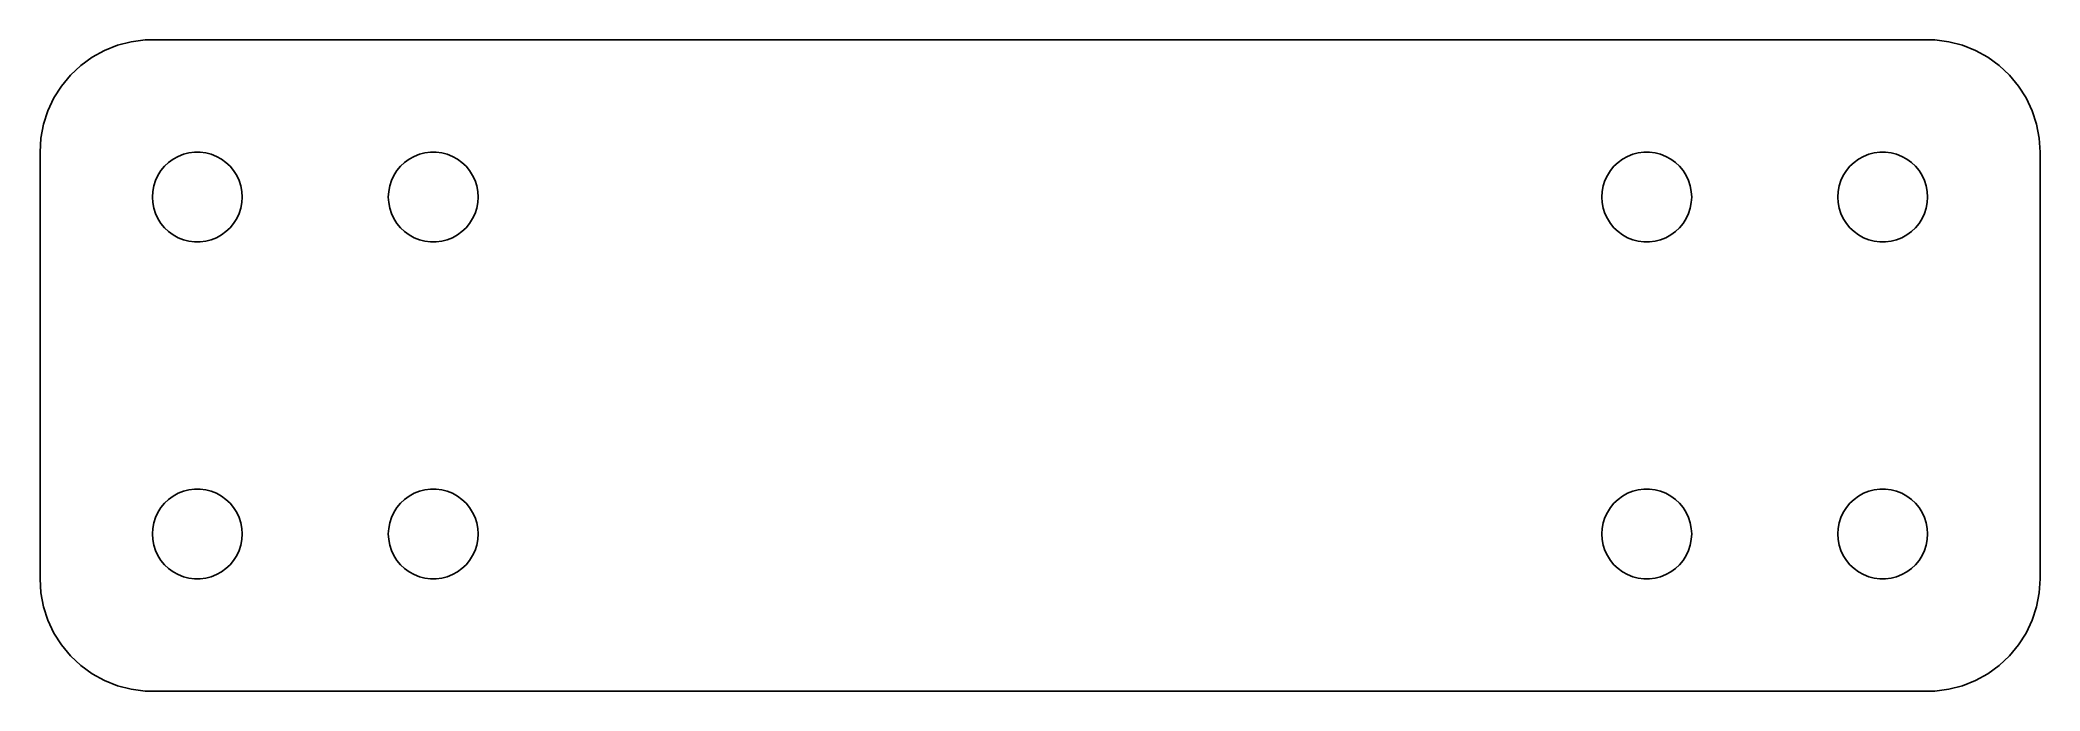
# Model space of a CAD drawing. Header units: metres. Extents: x -44.5 to 44.5, y -14.5 to 14.5.
import ezdxf

# ---------------------------------------------------------------- set-up
doc = ezdxf.new("R2010")
doc.units = ezdxf.units.M

msp = doc.modelspace()

# ---------------------------------------------------------------- linework, layer by layer
for p, q in [((-41.0451, 14.2553), (-41.6289, 14.0241)), ((-40.4369, 14.4114), (-41.0451, 14.2553)), ((-39.8139, 14.4901), (-40.4369, 14.4114)), ((39.8139, 14.4901), (-39.8139, 14.4901)), ((40.4369, 14.4114), (39.8139, 14.4901)), ((41.0451, 14.2553), (40.4369, 14.4114)), ((41.6289, 14.0241), (41.0451, 14.2553)), ((-42.6871, 13.3526), (-43.1448, 12.9227)), ((-42.1791, 13.7216), (-42.6871, 13.3526)), ((-41.6289, 14.0241), (-42.1791, 13.7216)), ((42.1791, 13.7216), (41.6289, 14.0241)), ((42.6871, 13.3526), (42.1791, 13.7216)), ((43.1448, 12.9227), (42.6871, 13.3526)), ((-43.1448, 12.9227), (-43.5451, 12.4389)), ((43.5451, 12.4389), (43.1448, 12.9227)), ((-43.8815, 11.9088), (-44.1489, 11.3406)), ((-43.5451, 12.4389), (-43.8815, 11.9088)), ((43.8815, 11.9088), (43.5451, 12.4389)), ((44.1489, 11.3406), (43.8815, 11.9088)), ((-44.3429, 10.7434), (-44.4606, 10.1267)), ((-44.1489, 11.3406), (-44.3429, 10.7434)), ((44.3429, 10.7434), (44.1489, 11.3406)), ((44.4606, 10.1267), (44.3429, 10.7434)), ((-44.4606, 10.1267), (-44.5, 9.5)), ((44.5, 9.5), (44.4606, 10.1267)), ((-44.5, 9.5), (-44.5, -9.5)), ((-38.9579, 8.86908), (-38.7748, 9.04102)), ((-38.7748, 9.04102), (-38.5717, 9.18864)), ((-38.5717, 9.18864), (-38.3515, 9.30965)), ((-38.3515, 9.30965), (-38.118, 9.4021)), ((-38.118, 9.4021), (-37.8748, 9.46457)), ((-37.8748, 9.46457), (-37.6256, 9.49605)), ((-37.6256, 9.49605), (-37.3744, 9.49605)), ((-37.3744, 9.49605), (-37.1252, 9.46457)), ((-37.1252, 9.46457), (-36.882, 9.4021)), ((-36.882, 9.4021), (-36.6484, 9.30965)), ((-36.6484, 9.30965), (-36.4283, 9.18864)), ((-36.4283, 9.18864), (-36.2251, 9.04102)), ((-36.2251, 9.04102), (-36.0421, 8.86908)), ((-28.4579, 8.86908), (-28.2748, 9.04102)), ((-28.2748, 9.04102), (-28.0716, 9.18864)), ((-28.0716, 9.18864), (-27.8515, 9.30965)), ((-27.8515, 9.30965), (-27.618, 9.4021)), ((-27.618, 9.4021), (-27.3748, 9.46457)), ((-27.3748, 9.46457), (-27.1256, 9.49605)), ((-27.1256, 9.49605), (-26.8744, 9.49605)), ((-26.8744, 9.49605), (-26.6252, 9.46457)), ((-26.6252, 9.46457), (-26.382, 9.4021)), ((-26.382, 9.4021), (-26.1484, 9.30965)), ((-26.1484, 9.30965), (-25.9283, 9.18864)), ((-25.9283, 9.18864), (-25.7251, 9.04102)), ((-25.7251, 9.04102), (-25.5421, 8.86908)), ((25.5421, 8.86908), (25.7251, 9.04102)), ((25.7251, 9.04102), (25.9283, 9.18864)), ((25.9283, 9.18864), (26.1484, 9.30965)), ((26.1484, 9.30965), (26.382, 9.4021)), ((26.382, 9.4021), (26.6252, 9.46457)), ((26.6252, 9.46457), (26.8744, 9.49605)), ((26.8744, 9.49605), (27.1256, 9.49605)), ((27.1256, 9.49605), (27.3748, 9.46457)), ((27.3748, 9.46457), (27.618, 9.4021)), ((27.618, 9.4021), (27.8515, 9.30965)), ((27.8515, 9.30965), (28.0716, 9.18864)), ((28.0716, 9.18864), (28.2748, 9.04102)), ((28.2748, 9.04102), (28.4579, 8.86908)), ((36.0421, 8.86908), (36.2251, 9.04102)), ((36.2251, 9.04102), (36.4283, 9.18864)), ((36.4283, 9.18864), (36.6484, 9.30965)), ((36.6484, 9.30965), (36.882, 9.4021)), ((36.882, 9.4021), (37.1252, 9.46457)), ((37.1252, 9.46457), (37.3744, 9.49605)), ((37.3744, 9.49605), (37.6256, 9.49605)), ((37.6256, 9.49605), (37.8748, 9.46457)), ((37.8748, 9.46457), (38.118, 9.4021)), ((38.118, 9.4021), (38.3515, 9.30965)), ((38.3515, 9.30965), (38.5717, 9.18864)), ((38.5717, 9.18864), (38.7748, 9.04102)), ((38.7748, 9.04102), (38.9579, 8.86908)), ((44.5, -9.5), (44.5, 9.5)), ((-39.4372, 7.99738), (-39.3595, 8.23624)), ((-39.3595, 8.23624), (-39.2526, 8.4635)), ((-39.2526, 8.4635), (-39.118, 8.67557)), ((-39.118, 8.67557), (-38.9579, 8.86908)), ((-36.0421, 8.86908), (-35.882, 8.67557)), ((-35.882, 8.67557), (-35.7474, 8.4635)), ((-35.7474, 8.4635), (-35.6404, 8.23624)), ((-35.6404, 8.23624), (-35.5628, 7.99738)), ((-28.9372, 7.99738), (-28.8595, 8.23624)), ((-28.8595, 8.23624), (-28.7526, 8.4635)), ((-28.7526, 8.4635), (-28.618, 8.67557)), ((-28.618, 8.67557), (-28.4579, 8.86908)), ((-25.5421, 8.86908), (-25.382, 8.67557)), ((-25.382, 8.67557), (-25.2474, 8.4635)), ((-25.2474, 8.4635), (-25.1404, 8.23624)), ((-25.1404, 8.23624), (-25.0628, 7.99738)), ((25.0628, 7.99738), (25.1404, 8.23624)), ((25.1404, 8.23624), (25.2474, 8.4635)), ((25.2474, 8.4635), (25.382, 8.67557)), ((25.382, 8.67557), (25.5421, 8.86908)), ((28.4579, 8.86908), (28.618, 8.67557)), ((28.618, 8.67557), (28.7526, 8.4635)), ((28.7526, 8.4635), (28.8595, 8.23624)), ((28.8595, 8.23624), (28.9372, 7.99738)), ((35.5628, 7.99738), (35.6404, 8.23624)), ((35.6404, 8.23624), (35.7474, 8.4635)), ((35.7474, 8.4635), (35.882, 8.67557)), ((35.882, 8.67557), (36.0421, 8.86908)), ((38.9579, 8.86908), (39.118, 8.67557)), ((39.118, 8.67557), (39.2526, 8.4635)), ((39.2526, 8.4635), (39.3595, 8.23624)), ((39.3595, 8.23624), (39.4372, 7.99738)), ((-39.5, 7.5), (-39.4842, 7.75066)), ((-39.4842, 7.24933), (-39.5, 7.5)), ((-39.4842, 7.75066), (-39.4372, 7.99738)), ((-39.4372, 7.00261), (-39.4842, 7.24933)), ((-35.5628, 7.99738), (-35.5158, 7.75066)), ((-35.5158, 7.24933), (-35.5628, 7.00261)), ((-35.5158, 7.75066), (-35.5, 7.5)), ((-35.5, 7.5), (-35.5158, 7.24933)), ((-29, 7.5), (-28.9842, 7.75066)), ((-28.9842, 7.24933), (-29, 7.5)), ((-28.9842, 7.75066), (-28.9372, 7.99738)), ((-28.9372, 7.00261), (-28.9842, 7.24933)), ((-25.0628, 7.99738), (-25.0158, 7.75066)), ((-25.0158, 7.24933), (-25.0628, 7.00261)), ((-25.0158, 7.75066), (-25, 7.5)), ((-25, 7.5), (-25.0158, 7.24933)), ((25, 7.5), (25.0158, 7.75066)), ((25.0158, 7.24933), (25, 7.5)), ((25.0158, 7.75066), (25.0628, 7.99738)), ((25.0628, 7.00261), (25.0158, 7.24933)), ((28.9372, 7.99738), (28.9842, 7.75066)), ((28.9842, 7.24933), (28.9372, 7.00261)), ((28.9842, 7.75066), (29, 7.5)), ((29, 7.5), (28.9842, 7.24933)), ((35.5, 7.5), (35.5158, 7.75066)), ((35.5158, 7.24933), (35.5, 7.5)), ((35.5158, 7.75066), (35.5628, 7.99738)), ((35.5628, 7.00261), (35.5158, 7.24933)), ((39.4372, 7.99738), (39.4842, 7.75066)), ((39.4842, 7.24933), (39.4372, 7.00261)), ((39.4842, 7.75066), (39.5, 7.5)), ((39.5, 7.5), (39.4842, 7.24933)), ((-39.3595, 6.76375), (-39.4372, 7.00261)), ((-39.2526, 6.53648), (-39.3595, 6.76375)), ((-39.118, 6.32442), (-39.2526, 6.53648)), ((-38.9579, 6.13091), (-39.118, 6.32442)), ((-35.882, 6.32442), (-36.0421, 6.13091)), ((-35.7474, 6.53648), (-35.882, 6.32442)), ((-35.6404, 6.76375), (-35.7474, 6.53648)), ((-35.5628, 7.00261), (-35.6404, 6.76375)), ((-28.8595, 6.76375), (-28.9372, 7.00261)), ((-28.7526, 6.53648), (-28.8595, 6.76375)), ((-28.618, 6.32442), (-28.7526, 6.53648)), ((-28.4579, 6.13091), (-28.618, 6.32442)), ((-25.382, 6.32442), (-25.5421, 6.13091)), ((-25.2474, 6.53648), (-25.382, 6.32442)), ((-25.1404, 6.76375), (-25.2474, 6.53648)), ((-25.0628, 7.00261), (-25.1404, 6.76375)), ((25.1404, 6.76375), (25.0628, 7.00261)), ((25.2474, 6.53648), (25.1404, 6.76375)), ((25.382, 6.32442), (25.2474, 6.53648)), ((25.5421, 6.13091), (25.382, 6.32442)), ((28.618, 6.32442), (28.4579, 6.13091)), ((28.7526, 6.53648), (28.618, 6.32442)), ((28.8595, 6.76375), (28.7526, 6.53648)), ((28.9372, 7.00261), (28.8595, 6.76375)), ((35.6404, 6.76375), (35.5628, 7.00261)), ((35.7474, 6.53648), (35.6404, 6.76375)), ((35.882, 6.32442), (35.7474, 6.53648)), ((36.0421, 6.13091), (35.882, 6.32442)), ((39.118, 6.32442), (38.9579, 6.13091)), ((39.2526, 6.53648), (39.118, 6.32442)), ((39.3595, 6.76375), (39.2526, 6.53648)), ((39.4372, 7.00261), (39.3595, 6.76375)), ((-38.7748, 5.95897), (-38.9579, 6.13091)), ((-38.5717, 5.81134), (-38.7748, 5.95897)), ((-38.3515, 5.69034), (-38.5717, 5.81134)), ((-38.118, 5.59789), (-38.3515, 5.69034)), ((-37.8748, 5.53542), (-38.118, 5.59789)), ((-37.6256, 5.50394), (-37.8748, 5.53542)), ((-37.3744, 5.50394), (-37.6256, 5.50394)), ((-37.1252, 5.53542), (-37.3744, 5.50394)), ((-36.882, 5.59789), (-37.1252, 5.53542)), ((-36.6484, 5.69034), (-36.882, 5.59789)), ((-36.4283, 5.81134), (-36.6484, 5.69034)), ((-36.2251, 5.95897), (-36.4283, 5.81134)), ((-36.0421, 6.13091), (-36.2251, 5.95897)), ((-28.2748, 5.95897), (-28.4579, 6.13091)), ((-28.0716, 5.81134), (-28.2748, 5.95897)), ((-27.8515, 5.69034), (-28.0716, 5.81134)), ((-27.618, 5.59789), (-27.8515, 5.69034)), ((-27.3748, 5.53542), (-27.618, 5.59789)), ((-27.1256, 5.50394), (-27.3748, 5.53542)), ((-26.8744, 5.50394), (-27.1256, 5.50394)), ((-26.6252, 5.53542), (-26.8744, 5.50394)), ((-26.382, 5.59789), (-26.6252, 5.53542)), ((-26.1484, 5.69034), (-26.382, 5.59789)), ((-25.9283, 5.81134), (-26.1484, 5.69034)), ((-25.7251, 5.95897), (-25.9283, 5.81134)), ((-25.5421, 6.13091), (-25.7251, 5.95897)), ((25.7251, 5.95897), (25.5421, 6.13091)), ((25.9283, 5.81134), (25.7251, 5.95897)), ((26.1484, 5.69034), (25.9283, 5.81134)), ((26.382, 5.59789), (26.1484, 5.69034)), ((26.6252, 5.53542), (26.382, 5.59789)), ((26.8744, 5.50394), (26.6252, 5.53542)), ((27.1256, 5.50394), (26.8744, 5.50394)), ((27.3748, 5.53542), (27.1256, 5.50394)), ((27.618, 5.59789), (27.3748, 5.53542)), ((27.8515, 5.69034), (27.618, 5.59789)), ((28.0716, 5.81134), (27.8515, 5.69034)), ((28.2748, 5.95897), (28.0716, 5.81134)), ((28.4579, 6.13091), (28.2748, 5.95897)), ((36.2251, 5.95897), (36.0421, 6.13091)), ((36.4283, 5.81134), (36.2251, 5.95897)), ((36.6484, 5.69034), (36.4283, 5.81134)), ((36.882, 5.59789), (36.6484, 5.69034)), ((37.1252, 5.53542), (36.882, 5.59789)), ((37.3744, 5.50394), (37.1252, 5.53542)), ((37.6256, 5.50394), (37.3744, 5.50394)), ((37.8748, 5.53542), (37.6256, 5.50394)), ((38.118, 5.59789), (37.8748, 5.53542)), ((38.3515, 5.69034), (38.118, 5.59789)), ((38.5717, 5.81134), (38.3515, 5.69034)), ((38.7748, 5.95897), (38.5717, 5.81134)), ((38.9579, 6.13091), (38.7748, 5.95897)), ((-39.118, -6.32442), (-38.9579, -6.13091)), ((-38.9579, -6.13091), (-38.7748, -5.95897)), ((-38.7748, -5.95897), (-38.5717, -5.81134)), ((-38.5717, -5.81134), (-38.3515, -5.69034)), ((-38.3515, -5.69034), (-38.118, -5.59789)), ((-38.118, -5.59789), (-37.8748, -5.53542)), ((-37.8748, -5.53542), (-37.6256, -5.50394)), ((-37.6256, -5.50394), (-37.3744, -5.50394)), ((-37.3744, -5.50394), (-37.1252, -5.53542)), ((-37.1252, -5.53542), (-36.882, -5.59789)), ((-36.882, -5.59789), (-36.6484, -5.69034)), ((-36.6484, -5.69034), (-36.4283, -5.81134)), ((-36.4283, -5.81134), (-36.2251, -5.95897)), ((-36.2251, -5.95897), (-36.0421, -6.13091)), ((-36.0421, -6.13091), (-35.882, -6.32442)), ((-28.618, -6.32442), (-28.4579, -6.13091)), ((-28.4579, -6.13091), (-28.2748, -5.95897)), ((-28.2748, -5.95897), (-28.0716, -5.81134)), ((-28.0716, -5.81134), (-27.8515, -5.69034)), ((-27.8515, -5.69034), (-27.618, -5.59789)), ((-27.618, -5.59789), (-27.3748, -5.53542)), ((-27.3748, -5.53542), (-27.1256, -5.50394)), ((-27.1256, -5.50394), (-26.8744, -5.50394)), ((-26.8744, -5.50394), (-26.6252, -5.53542)), ((-26.6252, -5.53542), (-26.382, -5.59789)), ((-26.382, -5.59789), (-26.1484, -5.69034)), ((-26.1484, -5.69034), (-25.9283, -5.81134)), ((-25.9283, -5.81134), (-25.7251, -5.95897)), ((-25.7251, -5.95897), (-25.5421, -6.13091)), ((-25.5421, -6.13091), (-25.382, -6.32442)), ((25.382, -6.32442), (25.5421, -6.13091)), ((25.5421, -6.13091), (25.7251, -5.95897)), ((25.7251, -5.95897), (25.9283, -5.81134)), ((25.9283, -5.81134), (26.1484, -5.69034)), ((26.1484, -5.69034), (26.382, -5.59789)), ((26.382, -5.59789), (26.6252, -5.53542)), ((26.6252, -5.53542), (26.8744, -5.50394)), ((26.8744, -5.50394), (27.1256, -5.50394)), ((27.1256, -5.50394), (27.3748, -5.53542)), ((27.3748, -5.53542), (27.618, -5.59789)), ((27.618, -5.59789), (27.8515, -5.69034)), ((27.8515, -5.69034), (28.0716, -5.81134)), ((28.0716, -5.81134), (28.2748, -5.95897)), ((28.2748, -5.95897), (28.4579, -6.13091)), ((28.4579, -6.13091), (28.618, -6.32442)), ((35.882, -6.32442), (36.0421, -6.13091)), ((36.0421, -6.13091), (36.2251, -5.95897)), ((36.2251, -5.95897), (36.4283, -5.81134)), ((36.4283, -5.81134), (36.6484, -5.69034)), ((36.6484, -5.69034), (36.882, -5.59789)), ((36.882, -5.59789), (37.1252, -5.53542)), ((37.1252, -5.53542), (37.3744, -5.50394)), ((37.3744, -5.50394), (37.6256, -5.50394)), ((37.6256, -5.50394), (37.8748, -5.53542)), ((37.8748, -5.53542), (38.118, -5.59789)), ((38.118, -5.59789), (38.3515, -5.69034)), ((38.3515, -5.69034), (38.5717, -5.81134)), ((38.5717, -5.81134), (38.7748, -5.95897)), ((38.7748, -5.95897), (38.9579, -6.13091)), ((38.9579, -6.13091), (39.118, -6.32442)), ((-39.4842, -7.24933), (-39.4372, -7.00261)), ((-39.4372, -7.00261), (-39.3595, -6.76375)), ((-39.3595, -6.76375), (-39.2526, -6.53648)), ((-39.2526, -6.53648), (-39.118, -6.32442)), ((-35.882, -6.32442), (-35.7474, -6.53648)), ((-35.7474, -6.53648), (-35.6404, -6.76375)), ((-35.6404, -6.76375), (-35.5628, -7.00261)), ((-35.5628, -7.00261), (-35.5158, -7.24933)), ((-28.9842, -7.24933), (-28.9372, -7.00261)), ((-28.9372, -7.00261), (-28.8595, -6.76375)), ((-28.8595, -6.76375), (-28.7526, -6.53648)), ((-28.7526, -6.53648), (-28.618, -6.32442)), ((-25.382, -6.32442), (-25.2474, -6.53648)), ((-25.2474, -6.53648), (-25.1404, -6.76375)), ((-25.1404, -6.76375), (-25.0628, -7.00261)), ((-25.0628, -7.00261), (-25.0158, -7.24933)), ((25.0158, -7.24933), (25.0628, -7.00261)), ((25.0628, -7.00261), (25.1404, -6.76375)), ((25.1404, -6.76375), (25.2474, -6.53648)), ((25.2474, -6.53648), (25.382, -6.32442)), ((28.618, -6.32442), (28.7526, -6.53648)), ((28.7526, -6.53648), (28.8595, -6.76375)), ((28.8595, -6.76375), (28.9372, -7.00261)), ((28.9372, -7.00261), (28.9842, -7.24933)), ((35.5158, -7.24933), (35.5628, -7.00261)), ((35.5628, -7.00261), (35.6404, -6.76375)), ((35.6404, -6.76375), (35.7474, -6.53648)), ((35.7474, -6.53648), (35.882, -6.32442)), ((39.118, -6.32442), (39.2526, -6.53648)), ((39.2526, -6.53648), (39.3595, -6.76375)), ((39.3595, -6.76375), (39.4372, -7.00261)), ((39.4372, -7.00261), (39.4842, -7.24933)), ((-39.5, -7.5), (-39.4842, -7.24933)), ((-39.4842, -7.75066), (-39.5, -7.5)), ((-39.4372, -7.99738), (-39.4842, -7.75066)), ((-39.3595, -8.23624), (-39.4372, -7.99738)), ((-35.5628, -7.99738), (-35.6404, -8.23624)), ((-35.5158, -7.75066), (-35.5628, -7.99738)), ((-35.5158, -7.24933), (-35.5, -7.5)), ((-35.5, -7.5), (-35.5158, -7.75066)), ((-29, -7.5), (-28.9842, -7.24933)), ((-28.9842, -7.75066), (-29, -7.5)), ((-28.9372, -7.99738), (-28.9842, -7.75066)), ((-28.8595, -8.23624), (-28.9372, -7.99738)), ((-25.0628, -7.99738), (-25.1404, -8.23624)), ((-25.0158, -7.75066), (-25.0628, -7.99738)), ((-25.0158, -7.24933), (-25, -7.5)), ((-25, -7.5), (-25.0158, -7.75066)), ((25, -7.5), (25.0158, -7.24933)), ((25.0158, -7.75066), (25, -7.5)), ((25.0628, -7.99738), (25.0158, -7.75066)), ((25.1404, -8.23624), (25.0628, -7.99738)), ((28.9372, -7.99738), (28.8595, -8.23624)), ((28.9842, -7.75066), (28.9372, -7.99738)), ((28.9842, -7.24933), (29, -7.5)), ((29, -7.5), (28.9842, -7.75066)), ((35.5, -7.5), (35.5158, -7.24933)), ((35.5158, -7.75066), (35.5, -7.5)), ((35.5628, -7.99738), (35.5158, -7.75066)), ((35.6404, -8.23624), (35.5628, -7.99738)), ((39.4372, -7.99738), (39.3595, -8.23624)), ((39.4842, -7.75066), (39.4372, -7.99738)), ((39.4842, -7.24933), (39.5, -7.5)), ((39.5, -7.5), (39.4842, -7.75066)), ((-39.2526, -8.4635), (-39.3595, -8.23624)), ((-39.118, -8.67557), (-39.2526, -8.4635)), ((-38.9579, -8.86908), (-39.118, -8.67557)), ((-38.7748, -9.04102), (-38.9579, -8.86908)), ((-36.0421, -8.86908), (-36.2251, -9.04102)), ((-35.882, -8.67557), (-36.0421, -8.86908)), ((-35.7474, -8.4635), (-35.882, -8.67557)), ((-35.6404, -8.23624), (-35.7474, -8.4635)), ((-28.7526, -8.4635), (-28.8595, -8.23624)), ((-28.618, -8.67557), (-28.7526, -8.4635)), ((-28.4579, -8.86908), (-28.618, -8.67557)), ((-28.2748, -9.04102), (-28.4579, -8.86908)), ((-25.5421, -8.86908), (-25.7251, -9.04102)), ((-25.382, -8.67557), (-25.5421, -8.86908)), ((-25.2474, -8.4635), (-25.382, -8.67557)), ((-25.1404, -8.23624), (-25.2474, -8.4635)), ((25.2474, -8.4635), (25.1404, -8.23624)), ((25.382, -8.67557), (25.2474, -8.4635)), ((25.5421, -8.86908), (25.382, -8.67557)), ((25.7251, -9.04102), (25.5421, -8.86908)), ((28.4579, -8.86908), (28.2748, -9.04102)), ((28.618, -8.67557), (28.4579, -8.86908)), ((28.7526, -8.4635), (28.618, -8.67557)), ((28.8595, -8.23624), (28.7526, -8.4635)), ((35.7474, -8.4635), (35.6404, -8.23624)), ((35.882, -8.67557), (35.7474, -8.4635)), ((36.0421, -8.86908), (35.882, -8.67557)), ((36.2251, -9.04102), (36.0421, -8.86908)), ((38.9579, -8.86908), (38.7748, -9.04102)), ((39.118, -8.67557), (38.9579, -8.86908)), ((39.2526, -8.4635), (39.118, -8.67557)), ((39.3595, -8.23624), (39.2526, -8.4635)), ((-44.5, -9.5), (-44.4606, -10.1267)), ((-38.5717, -9.18864), (-38.7748, -9.04102)), ((-38.3515, -9.30965), (-38.5717, -9.18864)), ((-38.118, -9.4021), (-38.3515, -9.30965)), ((-37.8748, -9.46457), (-38.118, -9.4021)), ((-37.6256, -9.49605), (-37.8748, -9.46457)), ((-37.3744, -9.49605), (-37.6256, -9.49605)), ((-37.1252, -9.46457), (-37.3744, -9.49605)), ((-36.882, -9.4021), (-37.1252, -9.46457)), ((-36.6484, -9.30965), (-36.882, -9.4021)), ((-36.4283, -9.18864), (-36.6484, -9.30965)), ((-36.2251, -9.04102), (-36.4283, -9.18864)), ((-28.0716, -9.18864), (-28.2748, -9.04102)), ((-27.8515, -9.30965), (-28.0716, -9.18864)), ((-27.618, -9.4021), (-27.8515, -9.30965)), ((-27.3748, -9.46457), (-27.618, -9.4021)), ((-27.1256, -9.49605), (-27.3748, -9.46457)), ((-26.8744, -9.49605), (-27.1256, -9.49605)), ((-26.6252, -9.46457), (-26.8744, -9.49605)), ((-26.382, -9.4021), (-26.6252, -9.46457)), ((-26.1484, -9.30965), (-26.382, -9.4021)), ((-25.9283, -9.18864), (-26.1484, -9.30965)), ((-25.7251, -9.04102), (-25.9283, -9.18864)), ((25.9283, -9.18864), (25.7251, -9.04102)), ((26.1484, -9.30965), (25.9283, -9.18864)), ((26.382, -9.4021), (26.1484, -9.30965)), ((26.6252, -9.46457), (26.382, -9.4021)), ((26.8744, -9.49605), (26.6252, -9.46457)), ((27.1256, -9.49605), (26.8744, -9.49605)), ((27.3748, -9.46457), (27.1256, -9.49605)), ((27.618, -9.4021), (27.3748, -9.46457)), ((27.8515, -9.30965), (27.618, -9.4021)), ((28.0716, -9.18864), (27.8515, -9.30965)), ((28.2748, -9.04102), (28.0716, -9.18864)), ((36.4283, -9.18864), (36.2251, -9.04102)), ((36.6484, -9.30965), (36.4283, -9.18864)), ((36.882, -9.4021), (36.6484, -9.30965)), ((37.1252, -9.46457), (36.882, -9.4021)), ((37.3744, -9.49605), (37.1252, -9.46457)), ((37.6256, -9.49605), (37.3744, -9.49605)), ((37.8748, -9.46457), (37.6256, -9.49605)), ((38.118, -9.4021), (37.8748, -9.46457)), ((38.3515, -9.30965), (38.118, -9.4021)), ((38.5717, -9.18864), (38.3515, -9.30965)), ((38.7748, -9.04102), (38.5717, -9.18864)), ((44.4606, -10.1267), (44.5, -9.5)), ((-44.4606, -10.1267), (-44.3429, -10.7434)), ((44.3429, -10.7434), (44.4606, -10.1267)), ((-44.3429, -10.7434), (-44.1489, -11.3406)), ((-44.1489, -11.3406), (-43.8815, -11.9088)), ((43.8815, -11.9088), (44.1489, -11.3406)), ((44.1489, -11.3406), (44.3429, -10.7434)), ((-43.8815, -11.9088), (-43.5451, -12.4389)), ((-43.5451, -12.4389), (-43.1448, -12.9227)), ((43.1448, -12.9227), (43.5451, -12.4389)), ((43.5451, -12.4389), (43.8815, -11.9088)), ((-43.1448, -12.9227), (-42.6871, -13.3526)), ((42.6871, -13.3526), (43.1448, -12.9227)), ((-42.6871, -13.3526), (-42.1791, -13.7216)), ((-42.1791, -13.7216), (-41.6289, -14.0241)), ((-41.6289, -14.0241), (-41.0451, -14.2553)), ((41.0451, -14.2553), (41.6289, -14.0241)), ((41.6289, -14.0241), (42.1791, -13.7216)), ((42.1791, -13.7216), (42.6871, -13.3526)), ((-41.0451, -14.2553), (-40.4369, -14.4114)), ((-40.4369, -14.4114), (-39.8139, -14.4901)), ((-39.8139, -14.4901), (39.8139, -14.4901)), ((39.8139, -14.4901), (40.4369, -14.4114)), ((40.4369, -14.4114), (41.0451, -14.2553))]:
    msp.add_line(p, q)

doc.saveas('drawing.dxf')
